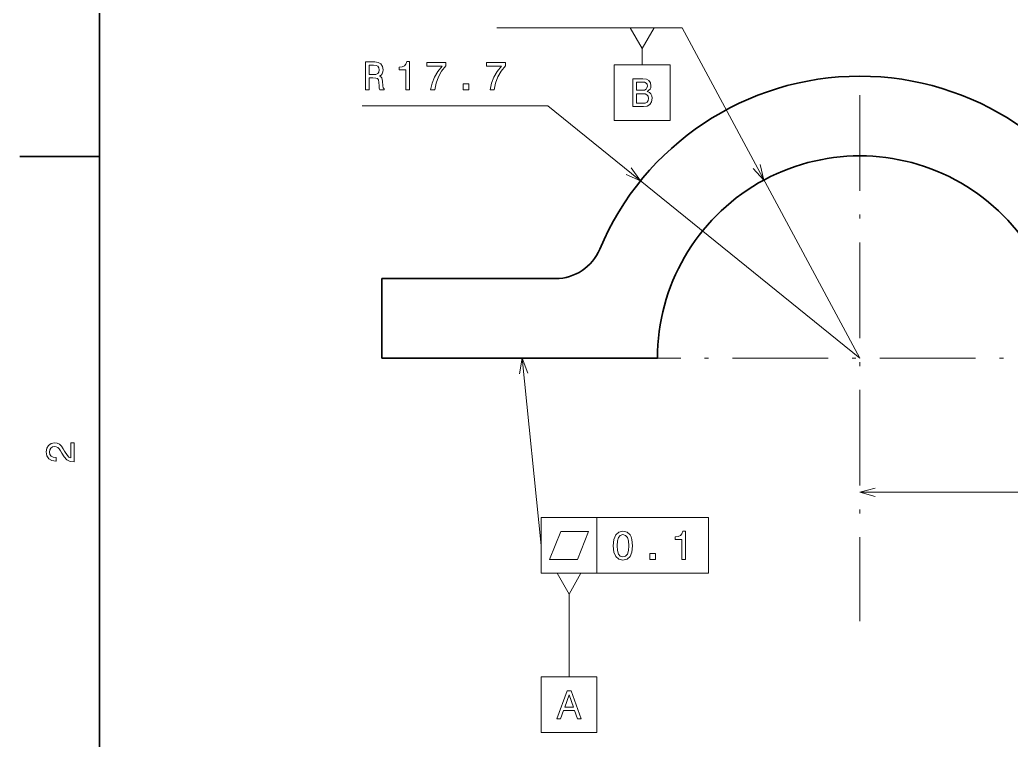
# Model space of a CAD drawing. Extents: x 0 to 210, y 0 to 297.
# Drawn here: x 0 to 124.4, y 75.2 to 165.7 of the extents above; entities that cross this region are included whole.
import ezdxf

# ---------------------------------------------------------------- set-up
doc = ezdxf.new("R2010")
doc.units = 0
doc.linetypes.add('DASHDOT', pattern=[18.5, 12, -3, 0.5, -3])

msp = doc.modelspace()

# ---------------------------------------------------------------- linework, layer by layer
at = {"color": 7, "lineweight": 35}
for p, q in [((10, 287), (10, 10)), ((80.046547, 123.189072), (51.446548, 123.189072))]:
    msp.add_line(p, q, dxfattribs=at)
at = {"color": 7, "lineweight": 13}
for p, q in [((83.140396, 164.66452), (59.860279, 164.66452)), ((105.446548, 123.189072), (83.140396, 164.66452)), ((66.26416, 154.889236), (42.984047, 154.889236)), ((105.446548, 123.189072), (66.26416, 154.889236)), ((65.446548, 103.189072), (86.45462, 103.189072)), ((65.446548, 96.189072), (86.45462, 96.189072))]:
    msp.add_line(p, q, dxfattribs=at)
at = {"color": 7, "lineweight": 13, "ltscale": 0.051205}
msp.add_line((78.128326, 162.066452), (78.128326, 160.01825), dxfattribs=at)
at = {"color": 7, "linetype": 'DASHDOT', "lineweight": 13}
for p, q in [((105.446548, 156.209076), (105.446548, 90.169067)), ((138.466553, 123.189072), (72.426544, 123.189072))]:
    msp.add_line(p, q, dxfattribs=at)
at = {"color": 7, "lineweight": 35, "ltscale": 0.25}
for p, q in [((10, 148.5), (0, 148.5)), ((45.446548, 123.189072), (45.446548, 133.189072))]:
    msp.add_line(p, q, dxfattribs=at)
at = {"color": 7, "lineweight": 35, "ltscale": 0.15}
for p, q in [((51.446548, 133.189072), (45.446548, 133.189072)), ((51.446548, 123.189072), (45.446548, 123.189072))]:
    msp.add_line(p, q, dxfattribs=at)
at = {"color": 7, "lineweight": 13, "ltscale": 0.25}
msp.add_line((45.446548, 123.189072), (45.446548, 133.189072), dxfattribs=at)
at = {"color": 7, "lineweight": 35, "ltscale": 0.395419}
msp.add_line((51.446548, 133.189072), (67.263306, 133.189072), dxfattribs=at)
at = {"color": 8, "lineweight": 13}
msp.add_line((105.446548, 106.362816), (130.060532, 106.362816), dxfattribs=at)
at = {"color": 7, "lineweight": 13, "ltscale": 0.175}
for p, q in [((65.446548, 103.189072), (65.446548, 96.189072)), ((72.446548, 103.189072), (72.446548, 96.189072)), ((86.45462, 103.189072), (86.45462, 96.189072))]:
    msp.add_line(p, q, dxfattribs=at)
at = {"color": 7, "lineweight": 13, "ltscale": 0.260048}
msp.add_line((68.946548, 93.590996), (68.946548, 83.189072), dxfattribs=at)
at = {"color": 7, "lineweight": 13}
for points in [[(76.628326, 164.66452), (78.128326, 162.066452), (79.628326, 164.66452)], [(43.377415, 156.889236), (43.846436, 156.889236), (43.846436, 158.366898), (44.325542, 158.366898), (44.678566, 158.351776), (44.900471, 158.281158), (45.021507, 158.114746), (45.071938, 157.8172), (45.097157, 157.363297), (45.127415, 157.06575), (45.187935, 156.889236), (45.717472, 156.889236), (45.717472, 156.985062), (45.601479, 157.126266), (45.561134, 157.388519), (45.525829, 157.953354), (45.440094, 158.371948), (45.3241, 158.503067), (45.142544, 158.598892), (45.344273, 158.724976), (45.485485, 158.901489), (45.576263, 159.123383), (45.606522, 159.390686), (45.535915, 159.814301), (45.334187, 160.132034), (45.001335, 160.323669), (44.547443, 160.389236), (43.377415, 160.389236)], [(44.416321, 159.960571), (44.723957, 159.930298), (44.940815, 159.834473), (45.076984, 159.657959), (45.122372, 159.380585), (45.071938, 159.088089), (44.935772, 158.911575), (44.703785, 158.820801), (44.386059, 158.795578), (43.846436, 158.795578), (43.846436, 159.960571)], [(48.4473, 156.889236), (48.906231, 156.889236), (48.906231, 160.414459), (48.563293, 160.414459), (48.472515, 160.106812), (48.290958, 159.90004), (48.01358, 159.779007), (47.630295, 159.738663), (47.630295, 159.380585), (48.4473, 159.380585)], [(51.57309, 156.889236), (52.082458, 156.889236), (52.248882, 157.721375), (52.541389, 158.498032), (52.954937, 159.219208), (53.49456, 159.895004), (53.49456, 160.313583), (51.093983, 160.313583), (51.093983, 159.85466), (53.01041, 159.85466), (52.455654, 159.173828), (52.037067, 158.462723), (51.74456, 157.706238)], [(59.045135, 156.889236), (59.554504, 156.889236), (59.720928, 157.721375), (60.013435, 158.498032), (60.426983, 159.219208), (60.966606, 159.895004), (60.966606, 160.313583), (58.566029, 160.313583), (58.566029, 159.85466), (60.482456, 159.85466), (59.9277, 159.173828), (59.509113, 158.462723), (59.216606, 157.706238)], [(74.628326, 160.01825), (74.628326, 153.01825), (81.628326, 153.01825), (81.628326, 160.01825)], [(78.758728, 156.659454), (79.111755, 156.951965), (79.20253, 157.148651), (79.232796, 157.390732), (79.167236, 157.768967), (78.970551, 158.041306), (78.652824, 158.207733), (78.209015, 158.26825), (76.963341, 158.26825), (76.963341, 154.76825), (78.279625, 154.76825), (78.748642, 154.838852), (79.096626, 155.045624), (79.313484, 155.373444), (79.38913, 155.817245), (79.343742, 156.114792), (79.22271, 156.361908), (79.026024, 156.543457)], [(55.66214, 156.889236), (56.358105, 156.889236), (56.358105, 157.640686), (55.66214, 157.640686)], [(78.113197, 156.815796), (77.427322, 156.815796), (77.427322, 157.84967), (78.153542, 157.84967), (78.425873, 157.819397), (78.617523, 157.728622), (78.733513, 157.572281), (78.773865, 157.340302), (78.72847, 157.108307), (78.607437, 156.94693), (78.400665, 156.846054)], [(78.224152, 155.186844), (77.427322, 155.186844), (77.427322, 156.392166), (78.178757, 156.392166), (78.496483, 156.356873), (78.723427, 156.250961), (78.859596, 156.069397), (78.904984, 155.807159), (78.859596, 155.529785), (78.733513, 155.338135), (78.521698, 155.222137)], [(6.833213, 110.169449), (6.833213, 112.575073), (6.399496, 112.575073), (6.399496, 110.673775), (6.162464, 110.779686), (5.965778, 110.961243), (5.607709, 111.521034), (5.456412, 111.818588), (5.239553, 112.151443), (4.987392, 112.388474), (4.689842, 112.524643), (4.351945, 112.575073), (3.928314, 112.489334), (3.595461, 112.252304), (3.383646, 111.889191), (3.307997, 111.420174), (3.393732, 110.93602), (3.630764, 110.567871), (4.009006, 110.330833), (4.508286, 110.250145), (4.578891, 110.250145), (4.578891, 110.709076), (4.538545, 110.709076), (4.195605, 110.754463), (3.943444, 110.890633), (3.782061, 111.107491), (3.726585, 111.394958), (3.777017, 111.687462), (3.903098, 111.90432), (4.099784, 112.045532), (4.346902, 112.095963), (4.578891, 112.060661), (4.775577, 111.964844), (4.947046, 111.803459), (5.098343, 111.581558), (5.259727, 111.284004), (5.572406, 110.789772), (5.90526, 110.441788), (6.308718, 110.235016), (6.818084, 110.169449)], [(66.496552, 97.939072), (69.996552, 97.939072), (71.396545, 101.439072), (67.896545, 101.439072)], [(67.446548, 96.189072), (68.946548, 93.590996), (70.446548, 96.189072)], [(65.446548, 83.189072), (65.446548, 76.189072), (72.446548, 76.189072), (72.446548, 83.189072)], [(67.413406, 77.939072), (67.87738, 77.939072), (68.245537, 78.967896), (69.642517, 78.967896), (70.010666, 77.939072), (70.484726, 77.939072), (69.203751, 81.444115), (68.689346, 81.444115)], [(68.406921, 79.396561), (68.946548, 80.939789), (69.486176, 79.396561)]]:
    msp.add_lwpolyline(points, close=True, dxfattribs=at)
for points in [[(76.098129, 146.267319), (77.925583, 145.454666), (76.74929, 147.072174)], [(92.044685, 147.015274), (93.415611, 145.559067), (92.956467, 147.505646)], [(63.7644, 121.319595), (63.053734, 123.189072), (62.734451, 121.214722)], [(63.053734, 123.189072), (65.446548, 99.689072)]]:
    msp.add_lwpolyline(points, dxfattribs=at)
at = {"color": 8, "lineweight": 13}
msp.add_lwpolyline([(107.378403, 106.880455), (105.446548, 106.362816), (107.378403, 105.845184)], dxfattribs=at)
at = {"color": 7, "lineweight": 5}
for points in [[(74.499146, 99.648727), (74.574791, 98.856941), (74.811821, 98.292099), (75.190063, 97.949158), (75.714561, 97.838203), (76.234009, 97.949158), (76.612251, 98.292099), (76.844246, 98.856941), (76.924934, 99.648727), (76.844246, 100.435471), (76.748421, 100.748146), (76.612251, 101.005356), (76.234009, 101.348297), (75.714561, 101.464287), (75.190063, 101.348297), (74.811821, 101.000313), (74.574791, 100.435471)], [(74.983292, 99.648727), (75.023636, 100.258957), (75.149719, 100.697716), (75.376663, 100.954926), (75.714561, 101.0457), (76.047417, 100.954926), (76.274361, 100.697716), (76.400436, 100.258957), (76.440788, 99.648727), (76.400436, 99.033455), (76.274361, 98.594688), (76.047417, 98.337486), (75.714561, 98.251755), (75.376663, 98.337486), (75.149719, 98.594688), (75.023636, 99.033455)], [(83.095825, 97.939072), (83.554764, 97.939072), (83.554764, 101.464287), (83.211823, 101.464287), (83.121048, 101.156654), (82.939491, 100.949875), (82.662109, 100.828842), (82.278824, 100.788498), (82.278824, 100.430428), (83.095825, 100.430428)], [(79.1026, 97.939072), (79.798569, 97.939072), (79.798569, 98.690514), (79.1026, 98.690514)]]:
    msp.add_lwpolyline(points, close=True, dxfattribs=at)
at = {"color": 7, "lineweight": 35}
for centre, radius, start, end in [((105.446548, 123.189072), 35.4, 22.735243, 157.26475), ((105.446548, 123.189072), 25.4, 0, 180.000005), ((67.263306, 139.189072), 6, 269.999997, 337.264757)]:
    msp.add_arc(centre, radius, start, end, dxfattribs=at)

doc.saveas('drawing.dxf')
